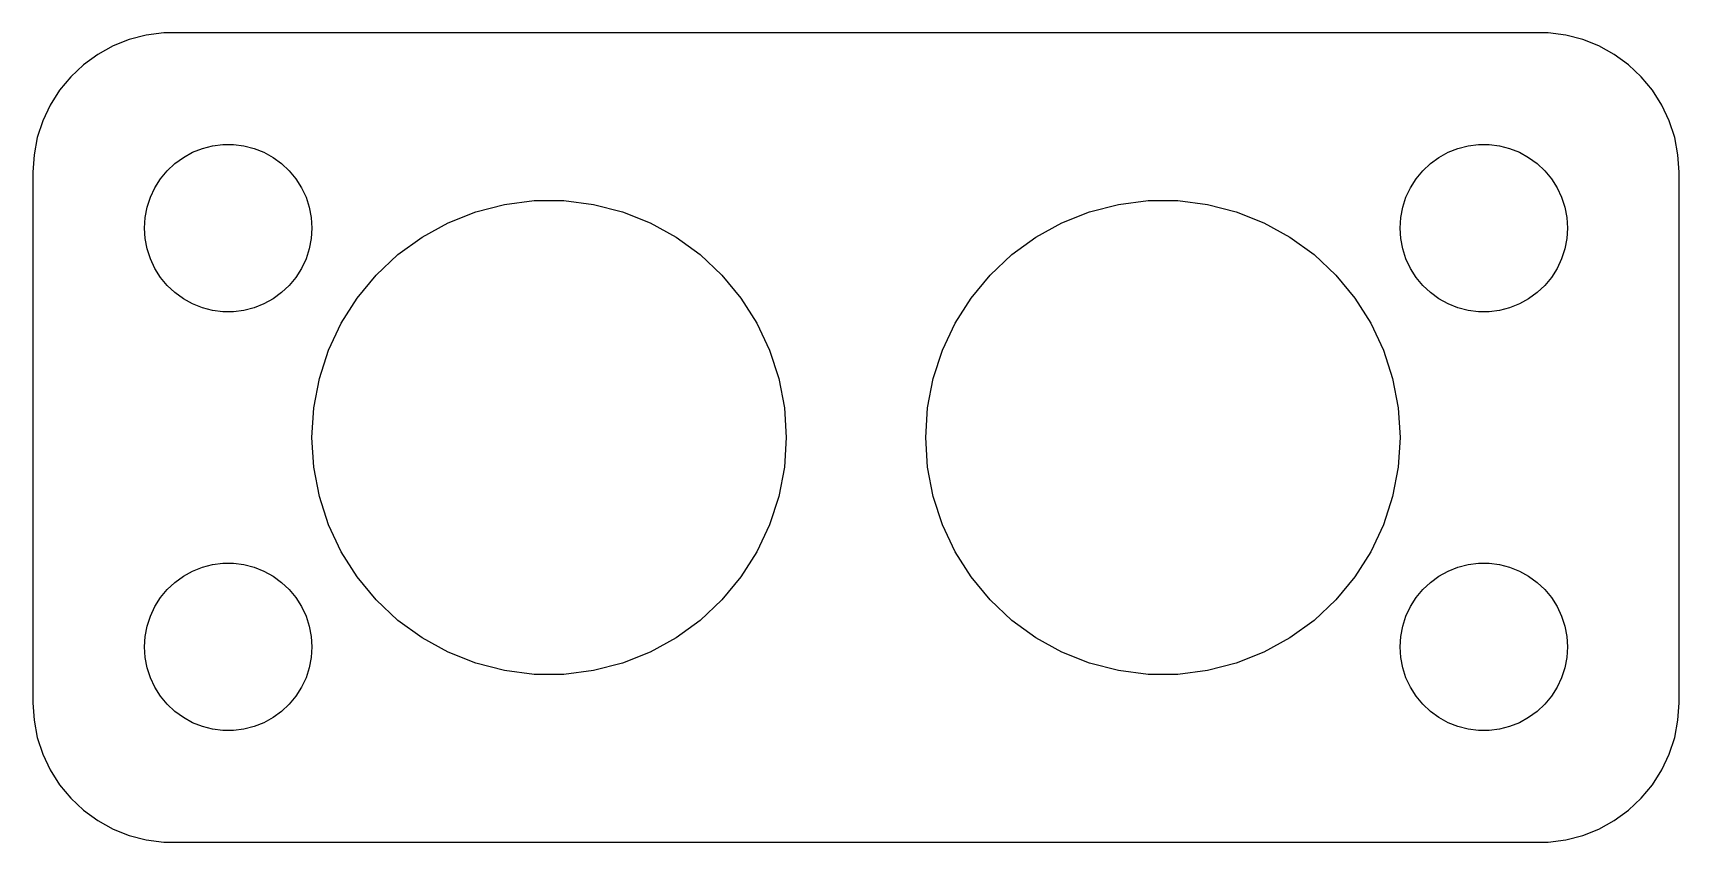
# Model space of a CAD drawing. Header units: metres. Extents: x -29.5 to 29.5, y 24.5 to 53.5.
import ezdxf

# ---------------------------------------------------------------- set-up
doc = ezdxf.new("R2010")
doc.units = ezdxf.units.M

msp = doc.modelspace()

# ---------------------------------------------------------------- linework, layer by layer
for p, q in [((-26.0451, 53.2553), (-26.6289, 53.0241)), ((-25.4369, 53.4114), (-26.0451, 53.2553)), ((-24.8139, 53.4901), (-25.4369, 53.4114)), ((24.8139, 53.4901), (-24.8139, 53.4901)), ((25.4369, 53.4114), (24.8139, 53.4901)), ((26.0451, 53.2553), (25.4369, 53.4114)), ((26.6289, 53.0241), (26.0451, 53.2553)), ((-27.1791, 52.7216), (-27.6871, 52.3526)), ((-26.6289, 53.0241), (-27.1791, 52.7216)), ((27.1791, 52.7216), (26.6289, 53.0241)), ((27.6871, 52.3526), (27.1791, 52.7216)), ((-28.1448, 51.9227), (-28.5451, 51.4389)), ((-27.6871, 52.3526), (-28.1448, 51.9227)), ((28.1448, 51.9227), (27.6871, 52.3526)), ((28.5451, 51.4389), (28.1448, 51.9227)), ((-28.5451, 51.4389), (-28.8815, 50.9088)), ((28.8815, 50.9088), (28.5451, 51.4389)), ((-28.8815, 50.9088), (-29.1489, 50.3406)), ((29.1489, 50.3406), (28.8815, 50.9088)), ((-29.1489, 50.3406), (-29.3429, 49.7434)), ((29.3429, 49.7434), (29.1489, 50.3406)), ((-29.3429, 49.7434), (-29.4606, 49.1267)), ((29.4606, 49.1267), (29.3429, 49.7434)), ((-29.4606, 49.1267), (-29.5, 48.5)), ((-24.4123, 48.8115), (-24.1075, 49.033)), ((-24.1075, 49.033), (-23.7773, 49.2145)), ((-23.7773, 49.2145), (-23.427, 49.3532)), ((-23.427, 49.3532), (-23.0621, 49.4469)), ((-23.0621, 49.4469), (-22.6884, 49.4941)), ((-22.6884, 49.4941), (-22.3116, 49.4941)), ((-22.3116, 49.4941), (-21.9379, 49.4469)), ((-21.9379, 49.4469), (-21.5729, 49.3532)), ((-21.5729, 49.3532), (-21.2227, 49.2145)), ((-21.2227, 49.2145), (-20.8925, 49.033)), ((-20.8925, 49.033), (-20.5877, 48.8115)), ((20.5877, 48.8115), (20.8925, 49.033)), ((20.8925, 49.033), (21.2227, 49.2145)), ((21.2227, 49.2145), (21.5729, 49.3532)), ((21.5729, 49.3532), (21.9379, 49.4469)), ((21.9379, 49.4469), (22.3116, 49.4941)), ((22.3116, 49.4941), (22.6884, 49.4941)), ((22.6884, 49.4941), (23.0621, 49.4469)), ((23.0621, 49.4469), (23.427, 49.3532)), ((23.427, 49.3532), (23.7773, 49.2145)), ((23.7773, 49.2145), (24.1075, 49.033)), ((24.1075, 49.033), (24.4123, 48.8115)), ((29.5, 48.5), (29.4606, 49.1267)), ((-29.5, 48.5), (-29.5, 29.5)), ((-24.927, 48.2634), (-24.6869, 48.5536)), ((-24.6869, 48.5536), (-24.4123, 48.8115)), ((-20.5877, 48.8115), (-20.3131, 48.5536)), ((-20.3131, 48.5536), (-20.0729, 48.2634)), ((20.0729, 48.2634), (20.3131, 48.5536)), ((20.3131, 48.5536), (20.5877, 48.8115)), ((24.4123, 48.8115), (24.6869, 48.5536)), ((24.6869, 48.5536), (24.927, 48.2634)), ((29.5, 29.5), (29.5, 48.5)), ((-25.2893, 47.6044), (-25.1289, 47.9453)), ((-25.1289, 47.9453), (-24.927, 48.2634)), ((-20.0729, 48.2634), (-19.8711, 47.9453)), ((-19.8711, 47.9453), (-19.7107, 47.6044)), ((19.7107, 47.6044), (19.8711, 47.9453)), ((19.8711, 47.9453), (20.0729, 48.2634)), ((24.927, 48.2634), (25.1289, 47.9453)), ((25.1289, 47.9453), (25.2893, 47.6044)), ((-25.4763, 46.876), (-25.4057, 47.2461)), ((-25.4057, 47.2461), (-25.2893, 47.6044)), ((-19.7107, 47.6044), (-19.5942, 47.2461)), ((-19.5942, 47.2461), (-19.5237, 46.876)), ((-13.6266, 47.084), (-12.5927, 47.3494)), ((-12.5927, 47.3494), (-11.5337, 47.4832)), ((-11.5337, 47.4832), (-10.4663, 47.4832)), ((-10.4663, 47.4832), (-9.40726, 47.3494)), ((-9.40726, 47.3494), (-8.37335, 47.084)), ((8.37335, 47.084), (9.40726, 47.3494)), ((9.40726, 47.3494), (10.4663, 47.4832)), ((10.4663, 47.4832), (11.5337, 47.4832)), ((11.5337, 47.4832), (12.5927, 47.3494)), ((12.5927, 47.3494), (13.6266, 47.084)), ((19.5237, 46.876), (19.5942, 47.2461)), ((19.5942, 47.2461), (19.7107, 47.6044)), ((25.2893, 47.6044), (25.4057, 47.2461)), ((25.4057, 47.2461), (25.4763, 46.876)), ((-25.5, 46.5), (-25.4763, 46.876)), ((-19.5237, 46.876), (-19.5, 46.5)), ((-15.5545, 46.1768), (-14.6191, 46.691)), ((-14.6191, 46.691), (-13.6266, 47.084)), ((-8.37335, 47.084), (-7.38087, 46.691)), ((-7.38087, 46.691), (-6.44547, 46.1768)), ((6.44547, 46.1768), (7.38087, 46.691)), ((7.38087, 46.691), (8.37335, 47.084)), ((13.6266, 47.084), (14.6191, 46.691)), ((14.6191, 46.691), (15.5545, 46.1768)), ((19.5, 46.5), (19.5237, 46.876)), ((25.4763, 46.876), (25.5, 46.5)), ((-25.4763, 46.124), (-25.5, 46.5)), ((-25.4057, 45.7539), (-25.4763, 46.124)), ((-19.5237, 46.124), (-19.5942, 45.7539)), ((-19.5, 46.5), (-19.5237, 46.124)), ((-16.4181, 45.5494), (-15.5545, 46.1768)), ((-6.44547, 46.1768), (-5.58189, 45.5494)), ((5.58189, 45.5494), (6.44547, 46.1768)), ((15.5545, 46.1768), (16.4181, 45.5494)), ((19.5237, 46.124), (19.5, 46.5)), ((19.5942, 45.7539), (19.5237, 46.124)), ((25.4763, 46.124), (25.4057, 45.7539)), ((25.5, 46.5), (25.4763, 46.124)), ((-25.2893, 45.3956), (-25.4057, 45.7539)), ((-19.5942, 45.7539), (-19.7107, 45.3956)), ((-17.1962, 44.8186), (-16.4181, 45.5494)), ((-5.58189, 45.5494), (-4.80376, 44.8186)), ((4.80376, 44.8186), (5.58189, 45.5494)), ((16.4181, 45.5494), (17.1962, 44.8186)), ((19.7107, 45.3956), (19.5942, 45.7539)), ((25.4057, 45.7539), (25.2893, 45.3956)), ((-25.1289, 45.0547), (-25.2893, 45.3956)), ((-24.927, 44.7366), (-25.1289, 45.0547)), ((-19.8711, 45.0547), (-20.0729, 44.7366)), ((-19.7107, 45.3956), (-19.8711, 45.0547)), ((19.8711, 45.0547), (19.7107, 45.3956)), ((20.0729, 44.7366), (19.8711, 45.0547)), ((25.1289, 45.0547), (24.927, 44.7366)), ((25.2893, 45.3956), (25.1289, 45.0547)), ((-24.6869, 44.4464), (-24.927, 44.7366)), ((-24.4123, 44.1884), (-24.6869, 44.4464)), ((-20.3131, 44.4464), (-20.5877, 44.1884)), ((-20.0729, 44.7366), (-20.3131, 44.4464)), ((-17.8766, 43.9962), (-17.1962, 44.8186)), ((-4.80376, 44.8186), (-4.12335, 43.9962)), ((4.12335, 43.9962), (4.80376, 44.8186)), ((17.1962, 44.8186), (17.8766, 43.9962)), ((20.3131, 44.4464), (20.0729, 44.7366)), ((20.5877, 44.1884), (20.3131, 44.4464)), ((24.6869, 44.4464), (24.4123, 44.1884)), ((24.927, 44.7366), (24.6869, 44.4464)), ((-24.1075, 43.967), (-24.4123, 44.1884)), ((-23.7773, 43.7855), (-24.1075, 43.967)), ((-23.427, 43.6468), (-23.7773, 43.7855)), ((-21.2227, 43.7855), (-21.5729, 43.6468)), ((-20.8925, 43.967), (-21.2227, 43.7855)), ((-20.5877, 44.1884), (-20.8925, 43.967)), ((-18.4486, 43.0949), (-17.8766, 43.9962)), ((-4.12335, 43.9962), (-3.55139, 43.0949)), ((3.55139, 43.0949), (4.12335, 43.9962)), ((17.8766, 43.9962), (18.4486, 43.0949)), ((20.8925, 43.967), (20.5877, 44.1884)), ((21.2227, 43.7855), (20.8925, 43.967)), ((21.5729, 43.6468), (21.2227, 43.7855)), ((23.7773, 43.7855), (23.427, 43.6468)), ((24.1075, 43.967), (23.7773, 43.7855)), ((24.4123, 44.1884), (24.1075, 43.967)), ((-23.0621, 43.5531), (-23.427, 43.6468)), ((-22.6884, 43.5059), (-23.0621, 43.5531)), ((-22.3116, 43.5059), (-22.6884, 43.5059)), ((-21.9379, 43.5531), (-22.3116, 43.5059)), ((-21.5729, 43.6468), (-21.9379, 43.5531)), ((-18.9031, 42.129), (-18.4486, 43.0949)), ((-3.55139, 43.0949), (-3.09689, 42.129)), ((3.09689, 42.129), (3.55139, 43.0949)), ((18.4486, 43.0949), (18.9031, 42.129)), ((21.9379, 43.5531), (21.5729, 43.6468)), ((22.3116, 43.5059), (21.9379, 43.5531)), ((22.6884, 43.5059), (22.3116, 43.5059)), ((23.0621, 43.5531), (22.6884, 43.5059)), ((23.427, 43.6468), (23.0621, 43.5531)), ((-19.233, 41.1139), (-18.9031, 42.129)), ((-3.09689, 42.129), (-2.76703, 41.1139)), ((2.76703, 41.1139), (3.09689, 42.129)), ((18.9031, 42.129), (19.233, 41.1139)), ((-19.433, 40.0653), (-19.233, 41.1139)), ((-2.76703, 41.1139), (-2.56702, 40.0653)), ((2.56702, 40.0653), (2.76703, 41.1139)), ((19.233, 41.1139), (19.433, 40.0653)), ((-19.5, 39), (-19.433, 40.0653)), ((-2.56702, 40.0653), (-2.5, 39)), ((2.5, 39), (2.56702, 40.0653)), ((19.433, 40.0653), (19.5, 39)), ((-19.433, 37.9347), (-19.5, 39)), ((-2.5, 39), (-2.56702, 37.9347)), ((2.56702, 37.9347), (2.5, 39)), ((19.5, 39), (19.433, 37.9347)), ((-19.233, 36.8861), (-19.433, 37.9347)), ((-2.56702, 37.9347), (-2.76703, 36.8861)), ((2.76703, 36.8861), (2.56702, 37.9347)), ((19.433, 37.9347), (19.233, 36.8861)), ((-18.9031, 35.871), (-19.233, 36.8861)), ((-2.76703, 36.8861), (-3.09689, 35.871)), ((3.09689, 35.871), (2.76703, 36.8861)), ((19.233, 36.8861), (18.9031, 35.871)), ((-18.4486, 34.9051), (-18.9031, 35.871)), ((-3.09689, 35.871), (-3.55139, 34.9051)), ((3.55139, 34.9051), (3.09689, 35.871)), ((18.9031, 35.871), (18.4486, 34.9051)), ((-17.8766, 34.0038), (-18.4486, 34.9051)), ((-3.55139, 34.9051), (-4.12335, 34.0038)), ((4.12335, 34.0038), (3.55139, 34.9051)), ((18.4486, 34.9051), (17.8766, 34.0038)), ((-23.7773, 34.2145), (-23.427, 34.3532)), ((-23.427, 34.3532), (-23.0621, 34.4469)), ((-23.0621, 34.4469), (-22.6884, 34.4941)), ((-22.6884, 34.4941), (-22.3116, 34.4941)), ((-22.3116, 34.4941), (-21.9379, 34.4469)), ((-21.9379, 34.4469), (-21.5729, 34.3532)), ((-21.5729, 34.3532), (-21.2227, 34.2145)), ((21.2227, 34.2145), (21.5729, 34.3532)), ((21.5729, 34.3532), (21.9379, 34.4469)), ((21.9379, 34.4469), (22.3116, 34.4941)), ((22.3116, 34.4941), (22.6884, 34.4941)), ((22.6884, 34.4941), (23.0621, 34.4469)), ((23.0621, 34.4469), (23.427, 34.3532)), ((23.427, 34.3532), (23.7773, 34.2145)), ((-24.6869, 33.5536), (-24.4123, 33.8116)), ((-24.4123, 33.8116), (-24.1075, 34.033)), ((-24.1075, 34.033), (-23.7773, 34.2145)), ((-21.2227, 34.2145), (-20.8925, 34.033)), ((-20.8925, 34.033), (-20.5877, 33.8116)), ((-20.5877, 33.8116), (-20.3131, 33.5536)), ((-17.1962, 33.1814), (-17.8766, 34.0038)), ((-4.12335, 34.0038), (-4.80376, 33.1814)), ((4.80376, 33.1814), (4.12335, 34.0038)), ((17.8766, 34.0038), (17.1962, 33.1814)), ((20.3131, 33.5536), (20.5877, 33.8116)), ((20.5877, 33.8116), (20.8925, 34.033)), ((20.8925, 34.033), (21.2227, 34.2145)), ((23.7773, 34.2145), (24.1075, 34.033)), ((24.1075, 34.033), (24.4123, 33.8116)), ((24.4123, 33.8116), (24.6869, 33.5536)), ((-25.1289, 32.9453), (-24.927, 33.2634)), ((-24.927, 33.2634), (-24.6869, 33.5536)), ((-20.3131, 33.5536), (-20.0729, 33.2634)), ((-20.0729, 33.2634), (-19.8711, 32.9453)), ((-16.4181, 32.4506), (-17.1962, 33.1814)), ((-4.80376, 33.1814), (-5.58189, 32.4506)), ((5.58189, 32.4506), (4.80376, 33.1814)), ((17.1962, 33.1814), (16.4181, 32.4506)), ((19.8711, 32.9453), (20.0729, 33.2634)), ((20.0729, 33.2634), (20.3131, 33.5536)), ((24.6869, 33.5536), (24.927, 33.2634)), ((24.927, 33.2634), (25.1289, 32.9453)), ((-25.4057, 32.2461), (-25.2893, 32.6044)), ((-25.2893, 32.6044), (-25.1289, 32.9453)), ((-19.8711, 32.9453), (-19.7107, 32.6044)), ((-19.7107, 32.6044), (-19.5942, 32.2461)), ((-15.5545, 31.8232), (-16.4181, 32.4506)), ((-5.58189, 32.4506), (-6.44547, 31.8232)), ((6.44547, 31.8232), (5.58189, 32.4506)), ((16.4181, 32.4506), (15.5545, 31.8232)), ((19.5942, 32.2461), (19.7107, 32.6044)), ((19.7107, 32.6044), (19.8711, 32.9453)), ((25.1289, 32.9453), (25.2893, 32.6044)), ((25.2893, 32.6044), (25.4057, 32.2461)), ((-25.5, 31.5), (-25.4763, 31.876)), ((-25.4763, 31.876), (-25.4057, 32.2461)), ((-19.5942, 32.2461), (-19.5237, 31.876)), ((-19.5237, 31.876), (-19.5, 31.5)), ((19.5, 31.5), (19.5237, 31.876)), ((19.5237, 31.876), (19.5942, 32.2461)), ((25.4057, 32.2461), (25.4763, 31.876)), ((25.4763, 31.876), (25.5, 31.5)), ((-25.4763, 31.124), (-25.5, 31.5)), ((-19.5, 31.5), (-19.5237, 31.124)), ((-14.6191, 31.309), (-15.5545, 31.8232)), ((-13.6266, 30.916), (-14.6191, 31.309)), ((-7.38087, 31.309), (-8.37335, 30.916)), ((-6.44547, 31.8232), (-7.38087, 31.309)), ((7.38087, 31.309), (6.44547, 31.8232)), ((8.37335, 30.916), (7.38087, 31.309)), ((14.6191, 31.309), (13.6266, 30.916)), ((15.5545, 31.8232), (14.6191, 31.309)), ((19.5237, 31.124), (19.5, 31.5)), ((25.5, 31.5), (25.4763, 31.124)), ((-25.4057, 30.7539), (-25.4763, 31.124)), ((-25.2893, 30.3956), (-25.4057, 30.7539)), ((-19.5942, 30.7539), (-19.7107, 30.3956)), ((-19.5237, 31.124), (-19.5942, 30.7539)), ((-12.5927, 30.6506), (-13.6266, 30.916)), ((-8.37335, 30.916), (-9.40726, 30.6506)), ((9.40726, 30.6506), (8.37335, 30.916)), ((13.6266, 30.916), (12.5927, 30.6506)), ((19.5942, 30.7539), (19.5237, 31.124)), ((19.7107, 30.3956), (19.5942, 30.7539)), ((25.4057, 30.7539), (25.2893, 30.3956)), ((25.4763, 31.124), (25.4057, 30.7539)), ((-25.1289, 30.0547), (-25.2893, 30.3956)), ((-19.7107, 30.3956), (-19.8711, 30.0547)), ((-11.5337, 30.5168), (-12.5927, 30.6506)), ((-10.4663, 30.5168), (-11.5337, 30.5168)), ((-9.40726, 30.6506), (-10.4663, 30.5168)), ((10.4663, 30.5168), (9.40726, 30.6506)), ((11.5337, 30.5168), (10.4663, 30.5168)), ((12.5927, 30.6506), (11.5337, 30.5168)), ((19.8711, 30.0547), (19.7107, 30.3956)), ((25.2893, 30.3956), (25.1289, 30.0547)), ((-29.5, 29.5), (-29.4606, 28.8733)), ((-24.927, 29.7366), (-25.1289, 30.0547)), ((-24.6869, 29.4464), (-24.927, 29.7366)), ((-20.0729, 29.7366), (-20.3131, 29.4464)), ((-19.8711, 30.0547), (-20.0729, 29.7366)), ((20.0729, 29.7366), (19.8711, 30.0547)), ((20.3131, 29.4464), (20.0729, 29.7366)), ((24.927, 29.7366), (24.6869, 29.4464)), ((25.1289, 30.0547), (24.927, 29.7366)), ((29.4606, 28.8733), (29.5, 29.5)), ((-24.4123, 29.1885), (-24.6869, 29.4464)), ((-24.1075, 28.967), (-24.4123, 29.1885)), ((-23.7773, 28.7855), (-24.1075, 28.967)), ((-20.8925, 28.967), (-21.2227, 28.7855)), ((-20.5877, 29.1885), (-20.8925, 28.967)), ((-20.3131, 29.4464), (-20.5877, 29.1885)), ((20.5877, 29.1885), (20.3131, 29.4464)), ((20.8925, 28.967), (20.5877, 29.1885)), ((21.2227, 28.7855), (20.8925, 28.967)), ((24.1075, 28.967), (23.7773, 28.7855)), ((24.4123, 29.1885), (24.1075, 28.967)), ((24.6869, 29.4464), (24.4123, 29.1885)), ((-29.4606, 28.8733), (-29.3429, 28.2566)), ((-23.427, 28.6468), (-23.7773, 28.7855)), ((-23.0621, 28.5531), (-23.427, 28.6468)), ((-22.6884, 28.5059), (-23.0621, 28.5531)), ((-22.3116, 28.5059), (-22.6884, 28.5059)), ((-21.9379, 28.5531), (-22.3116, 28.5059)), ((-21.5729, 28.6468), (-21.9379, 28.5531)), ((-21.2227, 28.7855), (-21.5729, 28.6468)), ((21.5729, 28.6468), (21.2227, 28.7855)), ((21.9379, 28.5531), (21.5729, 28.6468)), ((22.3116, 28.5059), (21.9379, 28.5531)), ((22.6884, 28.5059), (22.3116, 28.5059)), ((23.0621, 28.5531), (22.6884, 28.5059)), ((23.427, 28.6468), (23.0621, 28.5531)), ((23.7773, 28.7855), (23.427, 28.6468)), ((29.3429, 28.2566), (29.4606, 28.8733)), ((-29.3429, 28.2566), (-29.1489, 27.6594)), ((29.1489, 27.6594), (29.3429, 28.2566)), ((-29.1489, 27.6594), (-28.8815, 27.0912)), ((28.8815, 27.0912), (29.1489, 27.6594)), ((-28.8815, 27.0912), (-28.5451, 26.5611)), ((-28.5451, 26.5611), (-28.1448, 26.0773)), ((28.1448, 26.0773), (28.5451, 26.5611)), ((28.5451, 26.5611), (28.8815, 27.0912)), ((-28.1448, 26.0773), (-27.6871, 25.6474)), ((27.6871, 25.6474), (28.1448, 26.0773)), ((-27.6871, 25.6474), (-27.1791, 25.2784)), ((27.1791, 25.2784), (27.6871, 25.6474)), ((-27.1791, 25.2784), (-26.6289, 24.9759)), ((-26.6289, 24.9759), (-26.0451, 24.7447)), ((26.0451, 24.7447), (26.6289, 24.9759)), ((26.6289, 24.9759), (27.1791, 25.2784)), ((-26.0451, 24.7447), (-25.4369, 24.5886)), ((-25.4369, 24.5886), (-24.8139, 24.5099)), ((-24.8139, 24.5099), (24.8139, 24.5099)), ((24.8139, 24.5099), (25.4369, 24.5886)), ((25.4369, 24.5886), (26.0451, 24.7447))]:
    msp.add_line(p, q)

doc.saveas('drawing.dxf')
